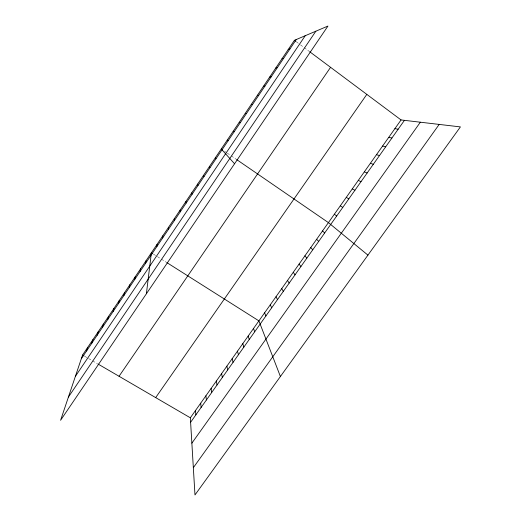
<?xml version="1.0" encoding="UTF-8"?>
<svg xmlns="http://www.w3.org/2000/svg" width="521" height="521" viewBox="0 0 521 521"><rect width="100%" height="100%" fill="white"/><g stroke="black" fill="none" stroke-linecap="round" stroke-linejoin="round"><path stroke-width="0.39" stroke-dasharray="2.6 1.95" d="M84.578 356.195L87.925 358.148M88.596 358.539L91.937 360.48M92.601 360.871L97.271 363.586M153.382 254.079L156.73 256.195M157.401 256.619L160.735 258.729M161.399 259.152L166.056 262.102M224.597 151.285L226.596 152.66M227.267 153.115L230.588 155.401M231.252 155.857L235.902 159.048M296.234 41.687L299.894 44.415M300.5 44.871L303.535 47.137M304.14 47.593L308.992 51.208"/><path stroke-width="0.78" d="M168.517 229.266L168.55 227.286M162.689 237.921L162.806 235.824M156.88 246.55L157.082 244.329M146.394 293.766L151.377 252.802L152.712 253.655M145.606 263.287L145.971 260.832M140.142 271.402L140.585 268.836M134.698 279.484L135.219 276.807M129.273 287.54L129.866 284.753M123.868 295.57L124.539 292.672M118.482 303.567L119.231 300.558M113.116 311.538L113.936 308.425M107.769 319.477L108.661 316.26M102.435 327.39L103.405 324.069M97.127 335.277L98.169 331.844M91.833 343.137L92.953 339.601M86.558 350.965L87.749 347.325M82.565 355.022L60.592 420.284L327.95 26.05L294.411 40.325L82.565 355.022L83.907 355.804M81.309 358.767L296.299 39.518M75.389 376.344L305.234 35.715M68.414 397.061L315.876 31.188M119.049 376.273L330.568 67.32M155.681 397.614L366.817 94.379M190.341 417.803L401.053 119.941L460.408 126.903L194.978 494.95L190.341 417.803L97.935 363.977M190.614 422.27L404.439 120.338M191.865 443.163L420.356 122.201M193.343 467.663L439.19 124.415M288.185 49.573L289.976 48.909M281.978 58.788L283.678 58.267M275.804 67.964L277.4 67.587M269.65 77.108L271.148 76.867M263.515 86.212L264.922 86.108M257.413 95.284L258.722 95.323M251.33 104.324L252.542 104.493M394.879 128.667L398.161 129.195M388.725 137.368L391.916 138.019M382.59 146.036L385.69 146.811M245.267 113.324L246.387 113.63M376.481 154.672L379.483 155.571M370.398 163.275L373.303 164.297M364.335 171.845L367.149 172.992M239.23 122.292L240.259 122.735M358.292 180.383L361.014 181.653M352.274 188.895L354.905 190.282M346.276 197.368L348.816 198.879M233.219 131.227L234.157 131.8M166.72 262.519L258.904 320.877L280.402 376.501M340.304 205.815L342.746 207.443M222.591 149.911L221.256 148.993L234.554 163.77M236.56 159.504L328.419 222.617L367.93 255.127M334.352 214.229L336.709 215.974M294.411 40.325L295.628 41.231M309.591 51.657L401.053 119.941M227.228 140.123L228.074 140.833M322.512 230.966L324.687 232.946M316.625 239.289L318.709 241.386M310.757 247.579L312.756 249.793M304.915 255.844L306.823 258.169M299.087 264.075L300.917 266.511M215.316 157.824L215.981 158.794M293.284 272.281L295.029 274.827M287.507 280.454L289.162 283.111M281.744 288.595L283.313 291.369M209.39 166.622L209.963 167.723M276.006 296.709L277.491 299.588M270.282 304.798L271.688 307.787M264.583 312.854L265.905 315.947M203.49 175.388L203.978 176.612M253.525 328.484L254.684 331.792M248.165 336.071L249.246 339.477M197.615 184.121L198.013 185.476M242.819 343.626L243.821 347.129M237.491 351.154L238.423 354.762M232.184 358.663L233.037 362.362M191.754 192.816L192.067 194.3M226.889 366.139L227.67 369.943M221.614 373.596L222.324 377.491M216.358 381.027L216.99 385.019M185.925 201.484L186.147 203.092M211.122 388.432L211.682 392.521M205.899 395.81L206.388 399.998M200.696 403.163L201.113 407.442M180.11 210.119L180.246 211.845M195.512 410.496L195.85 414.872M174.32 218.722L174.372 220.572"/></g></svg>
